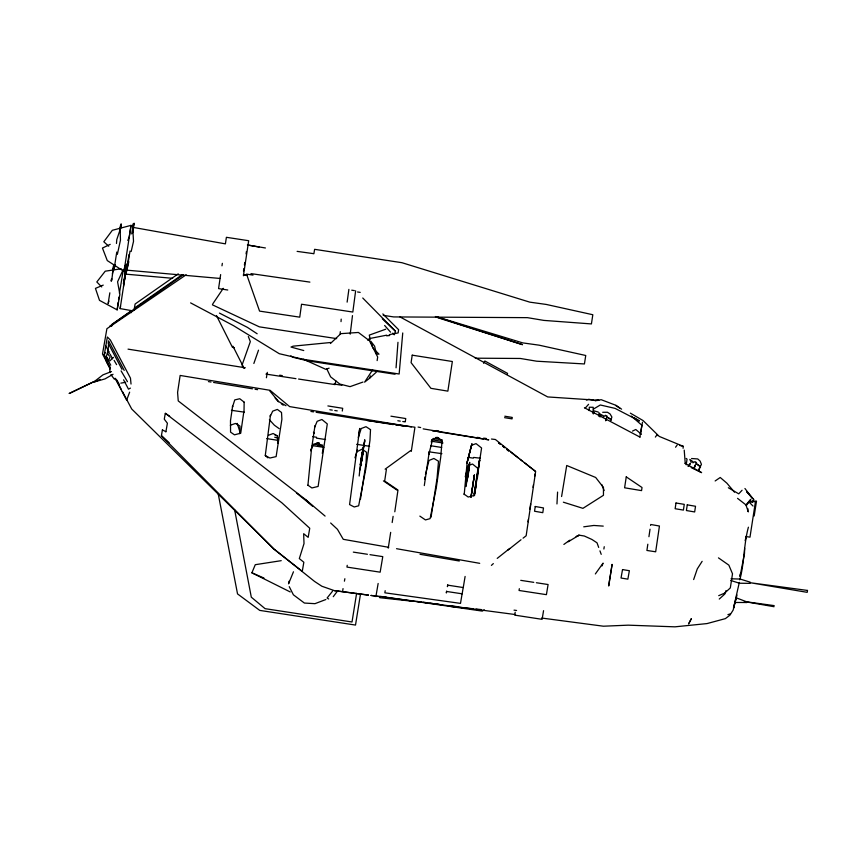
<?xml version="1.0" encoding="UTF-8"?>
<svg xmlns="http://www.w3.org/2000/svg" width="850" height="850" viewBox="0 0 850 850"><rect width="100%" height="100%" fill="white"/><g stroke="black" fill="none" stroke-linecap="round" stroke-linejoin="round"><path stroke-width="1.27" d="M239.796 433.649L239.976 426.073L235.45 423.449L230.339 425.266M744.632 548.335L744.494 553.499L740.021 576.513L740.297 573.931M589.093 410.571L589.316 407.224L593.236 407.299L592.992 413.663M556.963 503.954L557.579 492.086M362.589 452.221L362.366 455.685L362.578 452.338L360.953 458.947L359.178 476.011M468.169 475.384L467.447 476.17L466.979 475.192L467.011 478.879L468.169 475.384L468.605 468.584L466.979 475.192L465.832 486.582L468.169 475.384L468.616 468.467M110.086 357.032L108.534 360.602L106.388 356.543L108.141 350.041L108.524 344.261M340.117 334.22L340.297 331.702M341.02 321.629L341.201 319.111M396.058 367.806L397.97 342.306M116.471 243.472L116.779 239.583L120.169 229.564L120.466 240.157L117.364 254.352M402.741 332.966L399.149 374.011L303.376 359.327L279.278 353.706L233.569 325.678L190.602 302.887M126.299 264.35L124.185 281.711L125.534 270.141M464.206 494.583L467.171 462.039L471.973 443.679L466.926 463.42L471.431 445.326L476.064 443.626L481.589 447.982L478.794 466.331M307.902 485.424L311.44 449.682L314.946 425.882L314.734 427.04L317.167 421.303L321.916 419.496L327.293 423.927L318.123 486.444L311.897 487.953L307.913 485.191M113.114 270.332L113.645 265.083L111.711 280.627M120.19 229.596L120.721 224.347L119.935 229.288M683.081 448.279L683.283 446.335L659.271 436.433L643.057 420.548L630.339 413.132M265.274 455.536L270.481 415.14L270.257 416.362L272.669 411.177L277.344 409.413L281.52 412.473L281.892 419.294L276.123 456.609L269.907 458.022L265.274 455.536L267.909 457.863M476.011 486.593L474.396 494.105L479.538 460.254L476.765 478.486M477.434 477.732L479.602 459.903L474.576 495.327L468.201 497.038L463.93 493.988M350.2 334.188L352.474 315.616M355.64 290.785L352.824 312.046L301.538 304.236L299.752 317.167L259.569 311.111L246.532 274.114L253.024 275.113M103.243 285.111L95.444 288.373L99.503 300.369L117.151 309.868L118.182 302.249M118.532 299.71L118.883 297.16M347.129 302.132L348.882 289.393M561.595 496.527L566.716 465.492L595.68 477.477L603.457 487.475L603.457 495.295L582.93 508.342L563.359 502.191M110.213 244.354L102.446 248.051L107.281 260.589L124.026 271.437L124.812 265.912M129.009 254.543L125.896 274.401L128.828 261.673M116.769 252.057L113.985 269.843L115.111 264.679M132.77 232.709L133.535 227.46L225.399 243.865L226.398 237.309L248.689 240.72L243.408 275.772M386.368 469.54L384.678 481.047L397.981 490.057L394.793 511.796M411.294 451.403L414.938 427.231L367.104 420.474M424.299 485.594L429.112 452.827L428.857 454.261L432.661 439.269L437.569 437.368L442.064 440.736L440.736 457.13L436.263 487.868L430.111 518.638L425.446 519.924L419.847 516.109M528.02 521.847L528.392 519.297M529.879 509.076L530.634 503.965M533.056 487.358L533.428 484.797M647.827 544.213L646.914 550.46L655.669 551.799L659.334 526.798M648.933 536.711L650.027 529.21M131.803 310.675L120.158 308.592L120.519 306.17M220.649 274.592L218.567 288.596L227.747 290.009M246.075 253.927L246.436 251.494M267.314 372.364L266.401 377.751M747.617 511.307L747.989 508.81M221.977 265.816L222.349 263.341M243.482 271.054L243.876 268.515M244.407 264.966L244.779 262.48M342.284 411.049L342.699 408.297L327.888 405.928M361.006 464.153L364.714 439.726L364.947 442.021M377.134 360.602L377.676 357L369.41 340.701L358.402 332.456L340.85 333.657L330.438 343.517M342.603 591.494L343.039 588.593M347.225 565.303L346.959 567.088L380.152 572.178L382.776 556.633L369.973 554.668M378.144 583.472L375.891 596.604M405.333 421.303L405.748 418.551L390.936 416.181M390.681 532.366L388.248 548.154M392.169 522.538L393.114 516.354M385.178 590.697L384.859 592.811L460.498 603.383L462.166 593.491M446.632 591.122L446.356 592.96L446.59 591.462L462.156 593.821L463.261 587.233M447.706 584.811L447.429 586.649L447.716 585.151L463.25 587.552L465.109 576.438M470.964 497.462L474.342 475.267M474.396 494.105L475.575 486.296M475.979 483.692L476.372 481.089M534.692 476.266L535.033 473.992M515.196 612.213L514.76 615.134L542.109 619.331L543.564 610.661M519.329 588.699L519.053 590.474L546.412 594.66L548.091 584.534L536.371 582.739M598.591 416.107L599.101 412.717M603.883 549.015L604.244 546.699M686.205 464.78L687.055 459.117L686.205 458.447M130.029 251.026L126.937 270.173L220.118 278.46M322.299 453.411L323.276 447.036L317.868 442.797L313.384 444.507L310.611 450.797L310.888 449.183M361.579 458.841L362.578 452.338M362.578 453.092L363.651 446.091L363.109 453.624L360.761 464.822L361.909 453.433L363.481 447.142M467.606 475.086L468.605 468.584M468.605 469.338L469.678 462.336L469.136 469.869L466.788 481.079L467.936 469.678L469.508 463.388M471.049 496.825L474.406 474.895L471.07 496.708M123.494 286.546L125.418 274.114L172.667 278.311M360.421 499.354L366.01 463.207L366.573 452.328L362.1 449.14L356.649 451.892M424.586 479.421L424.979 476.871M431.046 517.214L437.038 478.369L438.504 461.242L433.904 458.469L429.016 460.456L425.457 474.417M473.822 495.954L478.019 468.509L472.526 464.036L468.169 465.609L465.248 476.776M606.008 420.431L606.326 418.413L605.614 420.793M108.726 246.213L103.806 241.772L112.317 230.308L131.028 225.367L129.211 236.969L127.829 240.476M124.026 271.437L131.028 225.367M313.884 253.736L314.617 249.326L401.944 262.703L529.805 302.154L546.231 304.438L592.822 314.734L591.419 323.924L543.809 320.397L527.446 317.656L393.667 316.922L383.233 315.329M109.841 292.814L108.12 303.599L108.927 301.102M356.607 593.364L352.017 621.987L265.072 608.664L251.303 597.178L234.653 509.915M360.527 593.863L355.513 625.069L259.739 610.396L237.532 593.895L218.195 493.744M131.718 233.899L133.386 223.614L132.706 230.956L134.098 223.167L132.611 232.156M132.919 231.211L133.535 227.46M610.852 420.166L611.894 417.063L610.151 414.035L607.484 412.261L602.692 412.282M111.584 278.757L111.191 281.18L111.658 278.811M112.381 273.913L114.187 264.658L113.177 270.481M120.211 230.435L121.274 223.933L120.456 228.586M119.436 293.335L123.25 270.109M126.979 263.893L123.377 283.677M110.203 368.964L106.558 362.036L104.252 354.928L107.366 337.004L110.373 340.043L130.464 378.144L131.028 384.051M111.626 326.347L111.977 324.307L131.516 310.664L131.155 312.704M134.066 310.006L135.107 304.013L178.245 273.838M162.393 430.047L161.404 435.742L273.881 549.143L302.271 571.338L303.843 562.243L299.317 558.588L304.013 543.617L303.652 533.694L308.168 537.359L309.751 528.264L281.871 502.817L165.304 413.259L169.649 416.266M165.272 413.483L164.284 419.178L167.397 423.247L165.899 431.853M431.364 442.266L431.683 440.396M593.481 413.822L594.001 410.858L598.241 412.038M650.579 525.459L650.749 524.492L659.472 526.033M754.184 515.971L756.511 501.096L749.105 501.33M640.358 434.339L641.952 425.319L631.306 416.054M335.782 380.789L335.091 384.604L298.573 379.047M360.336 464.493L360.846 465.216L361.537 464.684L360.836 465.502L360.336 464.493L364.31 442.351M639.859 436.932L642.494 422.237M119.733 231.976L120.169 229.564M344.409 581.177L344.866 578.712M289.043 581.219L288.564 583.801L293.462 571.784M736.992 595L733.508 608.101L739.33 582.388M739.798 579.859C744.547 562.583 743.676 544.287 748.404 527.191M120.158 308.592L125.418 274.114M359.805 470.337L361.112 464.111M361.632 461.624L362.142 459.138L361.42 459.924L360.953 458.947M507.333 374.393L507.546 373.373L484.861 361.006L483.554 363.279M131.176 251.494L133.524 241.326L132.812 229.436M736.514 596.838L733.125 610.13L729.927 615.166L725.379 618.63L707.03 623.581L674.964 626.832L628.214 625.164L603.404 626.206L541.716 618.046M600.036 417.01L600.536 415.066M745.131 540.664L746.449 535.798M117.151 309.868L119.861 294.408L117.576 281.817L123.229 269.524M354.96 457.842L357.531 449.724M698.902 470.401L699.624 468.244L698.711 470.932L700.049 466.14L696.447 463.803L696.437 462.294M699.975 467.266L701.431 464.355L700.113 461.082L697.765 458.947L691.571 458.522M693.653 579.562L697.276 568.916L702.143 561.329M362.748 297.999L395.484 331.234L394.241 334.815L392.849 333.104M253.852 363.481L258.506 350.179M725.996 590.612L724.795 594.044L719.27 599.048M129.646 392.158L126.639 400.138L115.079 378.207M602.002 565.941L603.075 563.125L595.361 573.941M104.252 354.928L105.198 352.591M372.661 369.846L364.618 382.139L369.548 378.282L370.504 375.923M212.787 303.864L223.284 288.309M290.222 591.94L251.898 572.815L255.266 564.697L281.233 560.671M689.148 622.912L691.337 618.662L688.596 623.974M752.112 502.286L753.865 499.534L746.916 491.916M688.479 466.438L690.487 463.293L688.086 466.384M655.361 437.081L656.848 435.03L657.698 435.582M675.559 447.228L677.131 445.103M333.253 596.689L337.716 590.739M332.541 591.186L327.101 598.018L328.663 598.974M585.151 408.212L588.582 404.303M747.543 503.041L750.752 499.386L746.491 505.314L737.556 498.355M742.071 490.259L738.746 493.839L728.333 487.751M109.884 360.878L113.475 357.372M746.587 504.018L748.882 501.882L753.015 506.047M491.406 565.388L493.34 563.603M507.801 550.226L521.018 539.739M369.548 378.282L376.274 372.194M715.148 480.962L720.226 477.487L726.867 483.151L734.496 492.192M497.218 558.386L509.724 548.441M94.679 381.267L102.978 374.85L111.467 371.567M523.069 538.156L526.15 535.787L535.649 471.421L524.312 462.644M385.124 469.168L410.539 450.681M563.869 544.436L569.808 540.186M135.522 307.339L182.208 274.688M109.724 326.177L183.441 274.699M186.203 274.763L106.898 328.706L102.499 354.014L109.958 368.05M632.496 431.099L635.768 429.484L641.474 434.329M484.298 609.843L482.311 611.097L379.897 596.286M568.214 541.79L579.094 535.171L584.322 536.01L591.929 539.474L597.008 542.81L598.687 547.421M593.459 409.084L600.312 404.983L615.124 408.393L639.412 420.994L634.366 417.786M113.05 374.297L105.007 378.898L94.392 381.937L100.172 379.397M130.411 388.121L128.488 389.172L123.59 379.833M576.874 536.361L579.094 535.171L576.088 536.605M69.424 393.465L94.467 381.384L69.147 393.454M718.707 595.669L724.614 593.141L730.32 587.924L732.509 573.793L728.854 565.144L718.463 557.866M325.837 599.537L314.978 603.67L304.396 603.054L293.388 594.809L289.255 586.659M367.891 340.34L370.154 339.49L369.293 335.102L385.709 329.216M268.738 435.168L273.158 433.521L277.461 435.859L277.695 443.424M329.12 368.146L325.837 369.346L303.174 359.146M362.982 382.054L350.072 386.644L339.883 384.083L330.618 376.858L326.783 368.879M727.898 614.656L730.447 613.806M586.394 400.042L588.806 399.288L593.502 400.169M368.964 338.661L386.718 335.166M389.257 334.666L398.129 332.913L398.618 329.704L382.851 313.916M250.952 273.615L309.899 282.115M120.838 383.138L125.672 382.298M121.274 268.77L105.23 271.192L96.815 281.966L101.703 286.949M583.737 526.819L593.842 525.459L603.245 526.118M386.612 335.824L389.693 335.527M330.82 342.486L293.133 346.163L291.008 347.066L303.758 350.551M748.839 502.021L755.469 501.574L749.987 537.158L746.151 536.573M736.143 602.48L746.693 602.501L744.101 602.193M475.267 358.19L520.327 358.466L536.679 361.207L584.428 363.949L585.746 355.491L539.144 345.174L522.718 342.89L437.824 317.103M750.029 583.366L739.489 583.227L730.756 580.497M731.032 578.786L740.106 579.052L750.231 582.176M317.092 442.935L319.483 443.02M322.734 445.145L312.949 444.369M451.403 606.528L473.461 608.781M476.064 609.036L481.249 609.567M379.652 597.678L411.878 601.173M244.492 367.678L242.643 367.466L242.165 364.788L250.325 341.626L248.327 336.515M473.62 457.428L480.144 458.171M477.105 437.389L479.708 437.686M483.629 438.143L486.243 438.441M491.459 439.036L495.38 439.493L535.447 471.463M514.038 610.151L516.587 610.47M122.379 391.457L131.707 408.999L273.87 548.888L314.543 581.421L321.863 586.245L334.337 590.622L368.39 595.064M371.014 595.404L380.173 596.604M382.797 596.944L386.729 597.454M403.75 599.675L406.374 600.015M410.295 600.525L412.919 600.865M416.851 601.386L420.771 601.896M423.396 602.236L426.009 602.576M429.941 603.086L432.565 603.426M436.486 603.946L439.11 604.286M449.586 605.646L457.449 606.677M334.337 590.622L368.464 595.138M371.089 595.478L380.279 596.7M382.904 597.04L386.835 597.561M389.47 597.911L515.461 614.571M736.822 598.049L746.81 601.864L774.201 605.625M297.118 251.377L313.448 253.64M231.423 410.316L244.428 412.165M428.804 451.807L441.915 453.666M468.127 457.396L473.365 458.139M351.741 290.19L354.344 290.594M247.371 275.241L243.44 274.646L247.318 275.241M357.574 291.975L360.198 292.368M336.674 338.619L259.335 326.846L212.394 304.821M395.069 374.255L308.136 360.931L293.006 357.287L290.828 355.863M265.954 374.096L295.959 378.654M329.821 409.753L332.297 410.125M334.772 410.507L337.237 410.879M397.811 420.75L400.286 421.132M402.762 421.515L405.227 421.887M435.986 437.389L438.568 437.793M433.149 438.462L442.191 439.843M431.598 439.748L441.936 441.331M431.343 441.214L442.978 442.988M316.455 438.143L325.529 439.535M356.639 444.306L369.601 446.293M317.73 445.857L320.333 446.25M266.751 438.621L278.439 440.406M312.173 445.581L323.85 447.366M353.324 552.117L367.413 554.274M520.742 580.348L533.768 582.346M430.716 445.751L441.681 447.451M312.672 436.666L316.604 437.272M128.042 349.138L245.321 367.784M310.919 411.453L313.533 411.878M316.147 412.293L393.242 424.607M395.856 425.021L398.469 425.436M401.083 425.85L403.697 426.275M432.448 430.865L435.062 431.279M437.676 431.694L483.406 439.004M486.019 439.418L488.633 439.832M234.249 347.65L232.464 347.363L216.452 315.552M279.703 375.19L282.296 375.615M334.103 384.019L341.881 385.273M504.804 416.213L512.253 417.424L512.168 418.041L512.04 418.88L504.592 417.669M208.42 381.608L211.012 382.033M213.605 382.457L252.482 388.822M255.074 389.247L257.667 389.672M265.413 247.977L247.382 244.981L259.08 247.031M411.379 426.902L289.627 406.598L270.034 390.299L180.147 375.445L177.586 392.381L178.245 400.924L305.426 499.46L325.093 516.088M423.162 428.868L488.623 439.779M420.027 554.296L459.308 561.011M746.789 601.97L774.042 606.709M388.748 547.315L343.262 539.314L337.45 529.327L330.65 522.994M396.536 548.696L479.708 563.327M418.083 427.051L420.665 427.55M436.146 430.546L438.728 431.046M679.596 445.411L683.283 446.335M275.081 435.232L277.397 435.901M274.731 437.24L278.194 438.239M437.761 317.698L522.527 344.675L435.381 316.519M251.898 572.815L263.946 578.053M691.156 467.596L701.622 472.642L685.036 463.356M219.449 313.098L247.393 327.367L257.157 333.774M640.093 437.166L584.428 407.766M162.339 429.866L165.803 431.672M399.999 316.922L547.687 396.929L598.867 400.329L594.936 400.637L601.205 399.702L616.154 405.397L621.605 409.169M286.004 405.726L278.513 401.519L269.577 390.681M615.623 405.461L619.82 408.244M383.414 480.888L396.971 490.089M279.161 428.634L274.369 425.202L269.386 419.709M281.318 403.803L283.231 405.184M296.438 492.989L312.704 506.186M498.536 442.68L500.597 444.284M502.658 445.878L504.719 447.472M506.781 449.066L508.853 450.67M510.914 452.264L518.128 457.853M520.189 459.446L522.251 461.051M498.514 442.754L500.554 444.433M502.594 446.101L504.634 447.769M506.674 449.448L508.704 451.116M161.415 435.636L169.171 442.808M305.426 499.46L312.216 505.793M382.319 318.803L395.484 331.234M373.724 348.882L378.983 354.142L376.412 354.046L374.616 346.184L370.738 341.147L372.853 348.011M313.427 432.236L314.373 433.245M275.134 398.034L278.449 401.721M384.646 325.476L390.554 332.159M746.852 491.938L752.739 498.684L744.929 488.495M110.936 374.638L114.41 379.281M107.472 353.43L109.363 356.076M611.447 419.847L606.773 417.095L605.466 415.289L603.415 416.851L603.256 415.682L599.654 413.886L600.812 415.703M121.093 370.887L127.447 381.682M114.123 360.389L116.599 364.65M700.528 467.033L696.139 463.558L695.13 461.582L692.867 462.825L692.899 461.646L689.828 459.393L691.263 462.379M115.547 378.579L121.136 389.109M124.206 370.398L108.588 340.882L108.173 343.251L121.996 369.368M110.744 365.213L105.931 356.129L105.527 358.498L110.33 367.582M116.939 380.078L119.34 384.614M105.804 345.971L108.874 351.804M110.096 354.142L112.551 358.817M232.932 346.216L244.152 368.358M601.811 484.627L604.106 490.546M599.951 550.874L601.216 554.338M745.928 504.868L748.308 511.881M108.141 350.041L109.225 353.398M237.224 423.364L240.008 432.129M606.847 415.799L607.112 417.286L610.906 419.05L610.969 419.879M109.65 367.986L110.128 372.566M684.218 450.118L685.249 463.569M244.141 402.124L244.035 410.359L240.72 433.203L234.472 434.828L230.562 432.14L230.488 420.686L232.645 406.013L232.443 407.161L234.749 399.914L239.753 398.735L244.141 402.124M370.515 429.622L369.962 440.396L365.787 469.072L358.658 505.803L354.237 506.972L349.573 504.581L359.731 428.432L358.317 437.58L361.218 428.517L365.999 426.689L370.515 429.622M535.234 506.494L534.544 511.233L542.789 512.678L543.49 507.939L535.234 506.494M609.439 581.039L608.696 586.001L612.106 564.368L609.439 581.039M412.218 355.172L411.081 362.642L430.908 388.322L447.865 391.149L452.349 361.505L412.218 355.172M626.259 476.871L624.601 487.794L641.559 490.62L642.026 487.517L626.259 476.871M676.005 503.009L675.134 508.725L683.411 510.085L684.271 504.358L676.005 503.009M687.268 504.858L686.407 510.542L694.662 511.955L695.523 506.271L687.268 504.858M807.5 590.442L807.202 592.344L750.136 582.707L807.5 590.442M694.407 467.043L694.142 468.669L695.481 464.791L694.407 467.043M622.529 569.585L621.031 578.021L627.863 579.158L629.372 570.711L622.529 569.585M363.109 453.624L362.408 454.442L361.909 453.433L362.419 454.155L363.109 453.624M469.136 469.869L468.435 470.688L467.936 469.678L468.446 470.401L469.136 469.869"/></g></svg>
